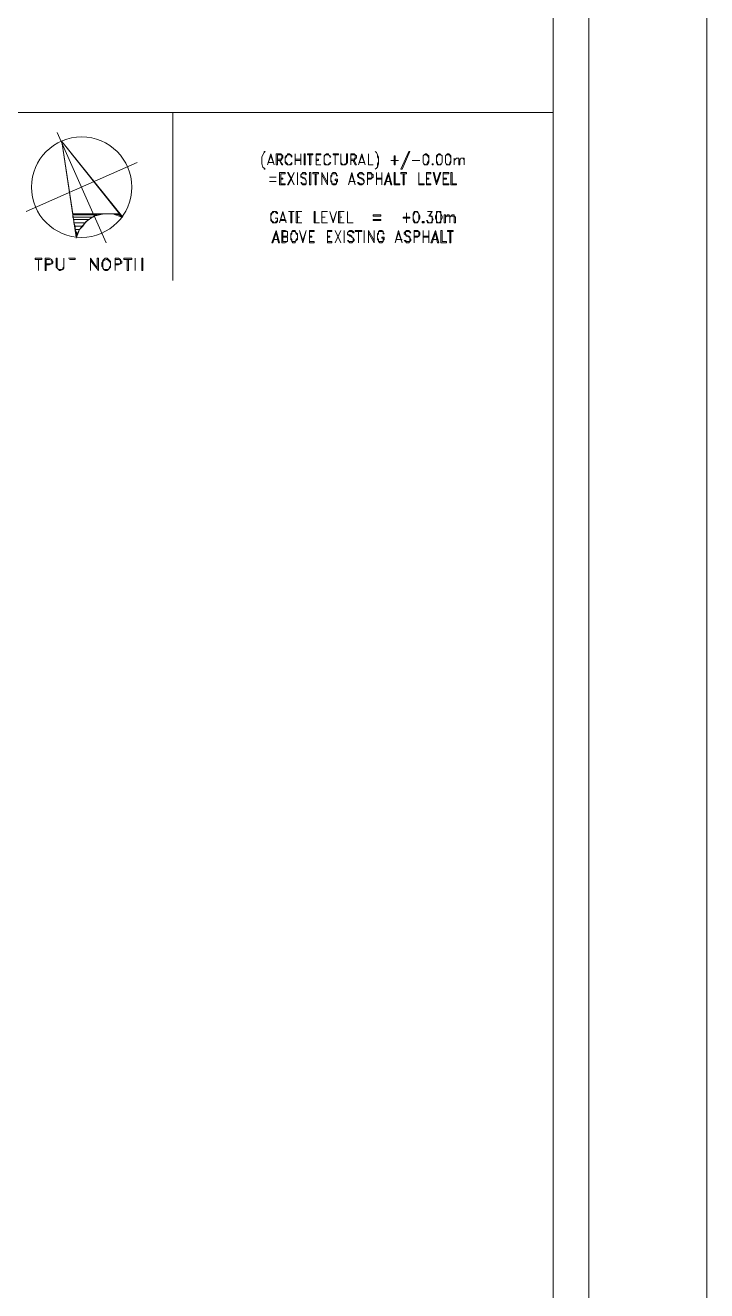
# Model space of a CAD drawing. Header units: inches. Extents: x 0.2 to 10.8, y 0.5 to 8.
# Drawn here: x 9.757 to 10.778, y 2.354 to 4.251 of the extents above; entities that cross this region are included whole.
import ezdxf

# ---------------------------------------------------------------- set-up
doc = ezdxf.new("R2010")
doc.units = ezdxf.units.IN
doc.header["$MEASUREMENT"] = 0
doc.layers.add('PDF_Geometry', color=7, linetype='Continuous')

msp = doc.modelspace()

# ---------------------------------------------------------------- linework, layer by layer
at = {"layer": 'PDF_Geometry', "lineweight": 13}
for points in [[(0.22, 7.9833), (10.7783, 7.9833), (10.7783, 0.5183), (0.22, 0.5183), (0.22, 7.9833)], [(0.3967, 0.6917), (0.3967, 7.81), (10.6017, 7.81), (10.6017, 0.6917), (0.3967, 0.6917)], [(10.5483, 7.7), (10.5483, 0.8017)], [(9.7283, 4.12), (10.5483, 4.12)], [(9.9783, 3.8683), (9.9783, 4.12)], [(9.805, 4.09), (9.8783, 3.925)], [(9.8117, 4.0767), (9.8983, 3.9683), (9.8283, 3.9683), (9.8117, 4.0767)], [(9.8333, 3.9333), (9.8117, 4.0767), (9.9033, 3.9633)], [(10.1167, 4.035), (10.115, 4.0367), (10.1133, 4.0383), (10.1117, 4.0433), (10.1117, 4.0467), (10.1117, 4.05), (10.1117, 4.0533), (10.1133, 4.0567), (10.115, 4.06), (10.1167, 4.0617), (10.115, 4.0617), (10.115, 4.06), (10.1133, 4.0567), (10.1117, 4.0533), (10.1117, 4.05), (10.1117, 4.0467), (10.1117, 4.0433), (10.1133, 4.0383), (10.115, 4.0367), (10.115, 4.035), (10.1167, 4.035)], [(10.2817, 4.035), (10.2833, 4.0367), (10.285, 4.0383), (10.2867, 4.0433), (10.2867, 4.0467), (10.2867, 4.05), (10.2867, 4.0533), (10.285, 4.0567), (10.2833, 4.06), (10.2817, 4.0617), (10.2833, 4.06), (10.285, 4.0567), (10.285, 4.0533), (10.2867, 4.05), (10.2867, 4.0467), (10.285, 4.0433), (10.285, 4.0383), (10.2833, 4.0367), (10.2817, 4.035)], [(10.3217, 4.035), (10.3333, 4.0617), (10.3317, 4.0617), (10.32, 4.035), (10.3217, 4.035)], [(9.7583, 3.9717), (9.925, 4.045)], [(10.125, 4.0583), (10.12, 4.0417), (10.125, 4.055), (10.13, 4.0417), (10.125, 4.0583)], [(10.1217, 4.045), (10.1283, 4.045)], [(10.1217, 4.045), (10.1283, 4.045)], [(10.135, 4.0483), (10.14, 4.0483), (10.1417, 4.05), (10.1417, 4.0517), (10.1433, 4.0517), (10.1433, 4.055), (10.1417, 4.0567), (10.14, 4.0583), (10.1333, 4.0583), (10.1333, 4.0417), (10.135, 4.0417), (10.135, 4.0567), (10.14, 4.0567), (10.1417, 4.0567), (10.1417, 4.055), (10.1417, 4.0517), (10.14, 4.05), (10.135, 4.05)], [(10.1383, 4.0483), (10.1417, 4.0417), (10.1433, 4.0417), (10.1383, 4.0483)], [(10.1567, 4.045), (10.155, 4.0433), (10.1533, 4.0417), (10.15, 4.0417), (10.15, 4.0433), (10.1483, 4.045), (10.1467, 4.0467), (10.1467, 4.0517), (10.1483, 4.0533), (10.15, 4.0567), (10.1533, 4.0567), (10.155, 4.0567), (10.155, 4.055), (10.1567, 4.0533), (10.1567, 4.055), (10.155, 4.0567), (10.1533, 4.0583), (10.15, 4.0583), (10.15, 4.0567), (10.1483, 4.055), (10.1467, 4.0533), (10.1467, 4.0517), (10.1467, 4.0467), (10.1467, 4.045), (10.1483, 4.0433), (10.15, 4.0417), (10.1533, 4.0417), (10.155, 4.0417), (10.1567, 4.0433), (10.1567, 4.045)], [(10.1617, 4.0417), (10.1617, 4.0583), (10.1617, 4.0417)], [(10.1617, 4.05), (10.17, 4.05)], [(10.1617, 4.0483), (10.17, 4.0483)], [(10.17, 4.0583), (10.17, 4.0417), (10.17, 4.0583)], [(10.1767, 4.0417), (10.1767, 4.0583), (10.175, 4.0583), (10.175, 4.0417), (10.1767, 4.0417)], [(10.1883, 4.0567), (10.18, 4.0567), (10.18, 4.0583), (10.1883, 4.0583), (10.1883, 4.0567)], [(10.1833, 4.0567), (10.1833, 4.0417), (10.185, 4.0417), (10.185, 4.0567)], [(10.1933, 4.0583), (10.1933, 4.0417)], [(10.1933, 4.0583), (10.2, 4.0583), (10.2, 4.0567), (10.1933, 4.0567)], [(10.1933, 4.0567), (10.1933, 4.0417)], [(10.1933, 4.05), (10.1967, 4.05), (10.1967, 4.0483), (10.1933, 4.0483)], [(10.1933, 4.0417), (10.2, 4.0417), (10.1933, 4.0417)], [(10.215, 4.045), (10.2133, 4.045), (10.2133, 4.0433), (10.2117, 4.0433), (10.2117, 4.0417), (10.2083, 4.0417), (10.2067, 4.0433), (10.205, 4.045), (10.205, 4.0467), (10.205, 4.0517), (10.205, 4.0533), (10.2067, 4.0567), (10.2083, 4.0567), (10.2117, 4.0567), (10.2133, 4.055), (10.2133, 4.0533), (10.215, 4.0533), (10.2133, 4.055), (10.2117, 4.0567), (10.2117, 4.0583), (10.2083, 4.0583), (10.2067, 4.0567), (10.205, 4.055), (10.205, 4.0533), (10.205, 4.0517), (10.205, 4.0467), (10.205, 4.045), (10.205, 4.0433), (10.2067, 4.0417), (10.2083, 4.0417), (10.2117, 4.0417), (10.2133, 4.0433), (10.215, 4.045)], [(10.2267, 4.0567), (10.2183, 4.0567), (10.2183, 4.0583), (10.2267, 4.0583), (10.2267, 4.0567)], [(10.2217, 4.0567), (10.2217, 4.0417), (10.2217, 4.0567)], [(10.24, 4.0583), (10.2383, 4.0583), (10.2383, 4.045), (10.2383, 4.0433), (10.2367, 4.0433), (10.235, 4.0417), (10.2333, 4.0417), (10.2317, 4.0433), (10.23, 4.045), (10.23, 4.0583), (10.23, 4.045), (10.23, 4.0433), (10.2317, 4.0417), (10.2333, 4.0417), (10.235, 4.0417), (10.2367, 4.0417), (10.2383, 4.0433), (10.24, 4.045), (10.24, 4.0583)], [(10.245, 4.0483), (10.25, 4.0483), (10.2517, 4.05), (10.2517, 4.0517), (10.2533, 4.0517), (10.2533, 4.055), (10.2517, 4.0567), (10.25, 4.0583), (10.245, 4.0583), (10.245, 4.0417), (10.245, 4.0567), (10.25, 4.0567), (10.2517, 4.0567), (10.2517, 4.055), (10.2517, 4.0517), (10.25, 4.05), (10.245, 4.05)], [(10.2483, 4.0483), (10.2517, 4.0417), (10.2533, 4.0417), (10.25, 4.0483)], [(10.2617, 4.0583), (10.2567, 4.0417), (10.2617, 4.055), (10.2667, 4.0417), (10.2617, 4.0583)], [(10.2583, 4.045), (10.265, 4.045)], [(10.2583, 4.045), (10.265, 4.045)], [(10.2717, 4.0417), (10.2717, 4.0583), (10.2717, 4.0417), (10.2783, 4.0417), (10.2717, 4.0417)], [(10.3167, 4.0483), (10.305, 4.0483), (10.3167, 4.0483)], [(10.3117, 4.0417), (10.3117, 4.055), (10.31, 4.055), (10.31, 4.0417), (10.3117, 4.0417)], [(10.3483, 4.0483), (10.3367, 4.0483), (10.3483, 4.0483)], [(10.3567, 4.0583), (10.355, 4.0567), (10.3533, 4.055), (10.3533, 4.0517), (10.3533, 4.0483), (10.3533, 4.045), (10.355, 4.0417), (10.3567, 4.0417), (10.3583, 4.0417), (10.36, 4.0417), (10.3617, 4.045), (10.3617, 4.0483), (10.3617, 4.0517), (10.3617, 4.055), (10.36, 4.0567), (10.3583, 4.0583), (10.3567, 4.0583)], [(10.355, 4.0567), (10.3533, 4.055), (10.3533, 4.0517), (10.3533, 4.0483), (10.3533, 4.045), (10.355, 4.0417)], [(10.36, 4.0567), (10.3583, 4.0567), (10.3567, 4.0567), (10.355, 4.0567)], [(10.355, 4.0433), (10.3567, 4.0417), (10.3583, 4.0417), (10.36, 4.0433)], [(10.3583, 4.0417), (10.36, 4.045), (10.3617, 4.0483), (10.3617, 4.0517), (10.36, 4.055), (10.3583, 4.0567)], [(10.3667, 4.0433), (10.3667, 4.0417), (10.3683, 4.0417), (10.3683, 4.0433), (10.3667, 4.0433)], [(10.3667, 4.0433), (10.3667, 4.0417), (10.3683, 4.0417), (10.3683, 4.0433), (10.3667, 4.0433)], [(10.3767, 4.0583), (10.375, 4.0567), (10.3733, 4.055), (10.3733, 4.0517), (10.3733, 4.0483), (10.3733, 4.045), (10.375, 4.0417), (10.3767, 4.0417), (10.3783, 4.0417), (10.38, 4.0417), (10.3817, 4.045), (10.3817, 4.0483), (10.3817, 4.0517), (10.3817, 4.055), (10.38, 4.0567), (10.3783, 4.0583), (10.3767, 4.0583)], [(10.375, 4.0567), (10.375, 4.055), (10.3733, 4.0517), (10.3733, 4.0483), (10.375, 4.045), (10.375, 4.0417)], [(10.38, 4.0567), (10.3783, 4.0567), (10.3767, 4.0567), (10.375, 4.0567)], [(10.375, 4.0433), (10.3767, 4.0417), (10.3783, 4.0417), (10.38, 4.0433)], [(10.38, 4.0417), (10.3817, 4.045), (10.3817, 4.0483), (10.3817, 4.0517), (10.3817, 4.055), (10.38, 4.0567)], [(10.39, 4.0583), (10.3883, 4.0567), (10.3867, 4.055), (10.3867, 4.0517), (10.3867, 4.0483), (10.3867, 4.045), (10.3883, 4.0417), (10.39, 4.0417), (10.3917, 4.0417), (10.3933, 4.0417), (10.395, 4.045), (10.395, 4.0483), (10.395, 4.0517), (10.395, 4.055), (10.3933, 4.0567), (10.3917, 4.0583), (10.39, 4.0583)], [(10.3883, 4.0567), (10.3867, 4.055), (10.3867, 4.0517), (10.3867, 4.0483), (10.3867, 4.045), (10.3883, 4.0417)], [(10.3933, 4.0567), (10.3917, 4.0567), (10.39, 4.0567), (10.3883, 4.0567)], [(10.3883, 4.0433), (10.39, 4.0417), (10.3917, 4.0417), (10.3933, 4.0433)], [(10.3933, 4.0417), (10.3933, 4.045), (10.395, 4.0483), (10.395, 4.0517), (10.3933, 4.055), (10.3933, 4.0567)], [(10.4, 4.0417), (10.4, 4.0517), (10.4, 4.0417)], [(10.4083, 4.0417), (10.4067, 4.0417), (10.4067, 4.0483), (10.4067, 4.0517), (10.405, 4.0517), (10.4033, 4.0517), (10.4, 4.0483), (10.4033, 4.0517), (10.4067, 4.0517), (10.4083, 4.0483), (10.4083, 4.0417)], [(10.415, 4.0417), (10.415, 4.0483), (10.4133, 4.0517), (10.4117, 4.0517), (10.41, 4.0517), (10.4083, 4.0483), (10.41, 4.0517), (10.4117, 4.0517), (10.4133, 4.0517), (10.415, 4.0517), (10.415, 4.0483), (10.415, 4.0417)], [(10.1333, 4.0233), (10.1233, 4.0233), (10.1333, 4.0233)], [(10.1383, 4.03), (10.1383, 4.0117)], [(10.1383, 4.03), (10.1467, 4.03), (10.1467, 4.0283), (10.14, 4.0283)], [(10.14, 4.0283), (10.14, 4.0133)], [(10.14, 4.0217), (10.1433, 4.0217), (10.1433, 4.02), (10.14, 4.02)], [(10.16, 4.0117), (10.1517, 4.03), (10.15, 4.03), (10.16, 4.0117)], [(10.15, 4.0117), (10.1517, 4.0117), (10.16, 4.03), (10.15, 4.0117)], [(10.165, 4.0117), (10.165, 4.03), (10.165, 4.0117)], [(10.17, 4.015), (10.1717, 4.0133), (10.1733, 4.0117), (10.1767, 4.0117), (10.1783, 4.0133), (10.1783, 4.015), (10.1783, 4.0167), (10.1783, 4.0183), (10.1767, 4.02), (10.1767, 4.0217), (10.1733, 4.0233), (10.1717, 4.0233), (10.17, 4.025), (10.17, 4.0267), (10.1717, 4.0283), (10.1733, 4.0283), (10.1767, 4.0283), (10.1783, 4.0267), (10.1783, 4.0283), (10.1767, 4.03), (10.1733, 4.03), (10.1717, 4.0283), (10.17, 4.0267), (10.17, 4.025), (10.17, 4.0233), (10.1717, 4.0233), (10.1733, 4.0217), (10.1767, 4.02), (10.1783, 4.0183), (10.1783, 4.0167), (10.1783, 4.015), (10.1783, 4.0133), (10.1767, 4.0133), (10.1733, 4.0133), (10.1717, 4.0133), (10.1717, 4.015), (10.17, 4.015)], [(10.185, 4.0117), (10.185, 4.03), (10.1833, 4.03), (10.1833, 4.0117), (10.185, 4.0117)], [(10.1967, 4.0283), (10.1883, 4.0283), (10.1883, 4.03), (10.1967, 4.03), (10.1967, 4.0283)], [(10.1917, 4.0283), (10.1917, 4.0117), (10.1933, 4.0117), (10.1933, 4.0283)], [(10.21, 4.0117), (10.21, 4.03), (10.21, 4.015), (10.2017, 4.03), (10.2017, 4.0117), (10.2017, 4.0267), (10.21, 4.0117)], [(10.2217, 4.02), (10.2217, 4.0183), (10.2233, 4.0183), (10.2233, 4.0167), (10.2233, 4.015), (10.2233, 4.0133), (10.2217, 4.0133), (10.2183, 4.0133), (10.2167, 4.0133), (10.2167, 4.015), (10.2167, 4.0167), (10.215, 4.0183), (10.215, 4.0233), (10.2167, 4.025), (10.2167, 4.0267), (10.2167, 4.0283), (10.2183, 4.0283), (10.2217, 4.0283), (10.2233, 4.0283), (10.2233, 4.0267), (10.2233, 4.025), (10.225, 4.025), (10.2233, 4.0267), (10.2233, 4.0283), (10.2217, 4.03), (10.2183, 4.03), (10.2167, 4.0283), (10.2167, 4.0267), (10.215, 4.025), (10.215, 4.0233), (10.215, 4.0183), (10.215, 4.0167), (10.2167, 4.015), (10.2167, 4.0133), (10.2183, 4.0117), (10.2217, 4.0117), (10.2233, 4.0133), (10.2233, 4.015), (10.225, 4.0167), (10.225, 4.02), (10.2217, 4.02)], [(10.2467, 4.03), (10.2417, 4.0117), (10.2467, 4.0267), (10.2517, 4.0117), (10.2467, 4.03)], [(10.255, 4.015), (10.2567, 4.0133), (10.2583, 4.0117), (10.2617, 4.0117), (10.2633, 4.0133), (10.265, 4.015), (10.265, 4.0167), (10.265, 4.0183), (10.2633, 4.02), (10.2617, 4.0217), (10.2583, 4.0233), (10.2567, 4.0233), (10.2567, 4.025), (10.2567, 4.0267), (10.2567, 4.0283), (10.2583, 4.0283), (10.2617, 4.0283), (10.2633, 4.0283), (10.2633, 4.0267), (10.265, 4.0267), (10.2633, 4.0283), (10.2617, 4.03), (10.2583, 4.03), (10.2567, 4.0283), (10.255, 4.0267), (10.255, 4.025), (10.2567, 4.0233), (10.2583, 4.0217), (10.2617, 4.02), (10.2633, 4.02), (10.2633, 4.0183), (10.265, 4.0167), (10.265, 4.015), (10.2633, 4.0133), (10.2617, 4.0133), (10.2583, 4.0133), (10.2567, 4.015), (10.255, 4.015)], [(10.27, 4.02), (10.275, 4.02), (10.2767, 4.0217), (10.2783, 4.0233), (10.2783, 4.0267), (10.2767, 4.0283), (10.275, 4.03), (10.27, 4.03), (10.27, 4.0117), (10.27, 4.0283), (10.275, 4.0283), (10.2767, 4.0283), (10.2767, 4.0267), (10.2767, 4.0233), (10.2767, 4.0217), (10.275, 4.0217), (10.27, 4.0217)], [(10.2833, 4.0117), (10.2833, 4.03), (10.2833, 4.0117)], [(10.2833, 4.0217), (10.2917, 4.0217)], [(10.2917, 4.03), (10.2917, 4.0117), (10.2917, 4.03)], [(10.3017, 4.03), (10.295, 4.0117), (10.2967, 4.0117), (10.3017, 4.0267), (10.305, 4.0117), (10.3067, 4.0117), (10.3017, 4.03)], [(10.31, 4.0117), (10.31, 4.03), (10.3117, 4.03), (10.3117, 4.0133), (10.3183, 4.0133), (10.3183, 4.0117), (10.31, 4.0117)], [(10.3283, 4.0283), (10.32, 4.0283), (10.32, 4.03), (10.3283, 4.03), (10.3283, 4.0283)], [(10.3233, 4.0283), (10.3233, 4.0117), (10.325, 4.0117), (10.325, 4.0283)], [(10.3467, 4.0117), (10.3467, 4.03), (10.3467, 4.0133), (10.355, 4.0133), (10.355, 4.0117), (10.3467, 4.0117)], [(10.3583, 4.03), (10.3583, 4.0117)], [(10.3583, 4.03), (10.365, 4.03), (10.365, 4.0283), (10.3583, 4.0283)], [(10.3583, 4.0283), (10.3583, 4.0133)], [(10.3583, 4.0217), (10.3617, 4.0217), (10.3617, 4.02), (10.3583, 4.02)], [(10.3733, 4.0117), (10.3683, 4.03), (10.37, 4.03), (10.3733, 4.015), (10.3783, 4.03), (10.38, 4.03), (10.3733, 4.0117)], [(10.3833, 4.03), (10.3833, 4.0117)], [(10.3833, 4.03), (10.3917, 4.03), (10.3917, 4.0283), (10.3833, 4.0283)], [(10.3833, 4.0283), (10.3833, 4.0133)], [(10.3833, 4.0217), (10.3883, 4.0217), (10.3883, 4.02), (10.3833, 4.02)], [(10.395, 4.0117), (10.395, 4.03), (10.3967, 4.03), (10.3967, 4.0133), (10.4033, 4.0133), (10.4033, 4.0117), (10.395, 4.0117)], [(10.1333, 4.0167), (10.1233, 4.0167), (10.1333, 4.0167)], [(10.14, 4.0133), (10.1467, 4.0133), (10.1467, 4.0117), (10.1383, 4.0117)], [(10.2433, 4.0167), (10.25, 4.0167)], [(10.2433, 4.0167), (10.2517, 4.0167)], [(10.2833, 4.02), (10.2917, 4.02)], [(10.2967, 4.0167), (10.305, 4.0167)], [(10.2983, 4.0167), (10.305, 4.0167)], [(10.3583, 4.0133), (10.365, 4.0133), (10.365, 4.0117), (10.3583, 4.0117)], [(10.3833, 4.0133), (10.3917, 4.0133), (10.3917, 4.0117), (10.3833, 4.0117)], [(9.8767, 3.9683), (9.8767, 3.9683), (9.8833, 3.9683), (9.8283, 3.9683), (9.8767, 3.9683)], [(9.8767, 3.9683), (9.8283, 3.9683), (9.8283, 3.9683), (9.87, 3.9683), (9.8767, 3.9683)], [(9.87, 3.9683), (9.8283, 3.9683), (9.8283, 3.9667), (9.8633, 3.9667), (9.87, 3.9683)], [(9.8633, 3.9667), (9.8283, 3.9667), (9.8283, 3.9633), (9.8583, 3.9633), (9.8633, 3.9667)], [(9.9017, 3.9633), (9.8883, 3.9683), (9.875, 3.9683), (9.86, 3.965), (9.8483, 3.9567), (9.8383, 3.945), (9.8333, 3.9317)], [(9.8983, 3.9683), (9.8833, 3.9683), (9.8833, 3.9683), (9.8983, 3.9683), (9.8983, 3.9683)], [(9.8983, 3.9683), (9.8833, 3.9683), (9.89, 3.9683), (9.9, 3.9683), (9.8983, 3.9683)], [(9.9, 3.9683), (9.89, 3.9683), (9.8967, 3.9667), (9.9, 3.9667), (9.9, 3.9683)], [(9.8967, 3.9667), (9.8967, 3.9667), (9.9033, 3.9633), (9.9, 3.9667), (9.8967, 3.9667)], [(9.8967, 3.9667), (9.9, 3.9667), (9.9, 3.9667), (9.8967, 3.9667)], [(10.1317, 3.9617), (10.135, 3.9617), (10.135, 3.9583), (10.1333, 3.9567), (10.1317, 3.955), (10.13, 3.955), (10.1283, 3.9567), (10.1267, 3.9567), (10.1267, 3.9583), (10.125, 3.9617), (10.125, 3.965), (10.1267, 3.9683), (10.1267, 3.97), (10.1283, 3.97), (10.13, 3.9717), (10.1317, 3.9717), (10.1333, 3.97), (10.135, 3.9683), (10.135, 3.97), (10.1333, 3.9717), (10.1317, 3.9717), (10.13, 3.9717), (10.1283, 3.9717), (10.1267, 3.97), (10.125, 3.9683), (10.125, 3.965), (10.125, 3.9617), (10.125, 3.9583), (10.1267, 3.9567), (10.1283, 3.955), (10.13, 3.955), (10.1317, 3.955), (10.1333, 3.955), (10.135, 3.9567), (10.135, 3.9583), (10.135, 3.9617), (10.1317, 3.9617)], [(10.1433, 3.9717), (10.1383, 3.955), (10.1433, 3.97), (10.1483, 3.955), (10.1433, 3.9717)], [(10.16, 3.9717), (10.1517, 3.9717), (10.16, 3.9717)], [(10.155, 3.9717), (10.155, 3.955), (10.1567, 3.955), (10.1567, 3.9717)], [(10.1633, 3.9717), (10.1633, 3.955)], [(10.1633, 3.9717), (10.1717, 3.9717), (10.165, 3.9717)], [(10.165, 3.9717), (10.165, 3.955)], [(10.19, 3.955), (10.19, 3.9717), (10.1917, 3.9717), (10.1917, 3.955), (10.1983, 3.955), (10.19, 3.955)], [(10.2017, 3.9717), (10.2017, 3.955)], [(10.2017, 3.9717), (10.2017, 3.955)], [(10.2017, 3.9717), (10.21, 3.9717), (10.2017, 3.9717)], [(10.2183, 3.955), (10.2133, 3.9717), (10.2183, 3.9567), (10.2233, 3.9717), (10.2183, 3.955)], [(10.2267, 3.9717), (10.2267, 3.955)], [(10.2267, 3.9717), (10.235, 3.9717), (10.2283, 3.9717)], [(10.2283, 3.9717), (10.2283, 3.955)], [(10.24, 3.955), (10.24, 3.9717), (10.24, 3.955), (10.2483, 3.955), (10.24, 3.955)], [(10.29, 3.965), (10.2783, 3.965), (10.2783, 3.9667), (10.29, 3.9667), (10.29, 3.965)], [(10.3283, 3.955), (10.3283, 3.97), (10.3283, 3.955)], [(10.3417, 3.9717), (10.34, 3.9717), (10.3383, 3.9683), (10.3383, 3.965), (10.3383, 3.9617), (10.3383, 3.9583), (10.34, 3.955), (10.3417, 3.955), (10.3433, 3.955), (10.345, 3.955), (10.3467, 3.9583), (10.3483, 3.9617), (10.3483, 3.965), (10.3467, 3.9683), (10.345, 3.9717), (10.3433, 3.9717), (10.3417, 3.9717)], [(10.3417, 3.9717), (10.34, 3.9683), (10.3383, 3.965), (10.3383, 3.9617), (10.34, 3.9583), (10.3417, 3.955)], [(10.345, 3.97), (10.3433, 3.9717), (10.3417, 3.9717), (10.34, 3.97)], [(10.345, 3.955), (10.3467, 3.9583), (10.3467, 3.9617), (10.3467, 3.965), (10.3467, 3.9683), (10.345, 3.9717)], [(10.3633, 3.965), (10.365, 3.965), (10.3667, 3.965), (10.3667, 3.9633), (10.3683, 3.96), (10.3667, 3.9567), (10.3667, 3.955), (10.365, 3.955), (10.3617, 3.955), (10.36, 3.955), (10.36, 3.9567), (10.3583, 3.9583), (10.36, 3.9583)], [(10.3667, 3.9717), (10.36, 3.9717), (10.3667, 3.9717), (10.3633, 3.965)], [(10.3667, 3.9717), (10.3617, 3.965)], [(10.3617, 3.965), (10.365, 3.965), (10.3667, 3.9633), (10.3667, 3.9617)], [(10.365, 3.965), (10.3667, 3.9633), (10.3667, 3.96), (10.3667, 3.9567), (10.365, 3.955)], [(10.3767, 3.9717), (10.3733, 3.9717), (10.3733, 3.9683), (10.3717, 3.965), (10.3717, 3.9617), (10.3733, 3.9583), (10.3733, 3.955), (10.3767, 3.955), (10.38, 3.955), (10.38, 3.9583), (10.3817, 3.9617), (10.3817, 3.965), (10.38, 3.9683), (10.38, 3.9717), (10.3767, 3.9717)], [(10.375, 3.9717), (10.3733, 3.9683), (10.3733, 3.965), (10.3733, 3.9617), (10.3733, 3.9583), (10.375, 3.955)], [(10.38, 3.97), (10.3767, 3.9717), (10.3733, 3.97)], [(10.3783, 3.955), (10.38, 3.9583), (10.38, 3.9617), (10.38, 3.965), (10.38, 3.9683), (10.3783, 3.9717)], [(10.3867, 3.955), (10.3867, 3.9667), (10.385, 3.9667), (10.385, 3.955), (10.3867, 3.955)], [(10.3933, 3.955), (10.3933, 3.9633), (10.3933, 3.965), (10.3917, 3.965), (10.39, 3.965), (10.3883, 3.965), (10.3867, 3.9633), (10.3883, 3.965), (10.39, 3.9667), (10.3917, 3.9667), (10.3933, 3.965), (10.3933, 3.9633), (10.3933, 3.955)], [(10.4017, 3.955), (10.4, 3.955), (10.4, 3.9633), (10.4, 3.965), (10.3983, 3.965), (10.3967, 3.965), (10.395, 3.965), (10.3933, 3.9633), (10.395, 3.965), (10.3967, 3.9667), (10.4, 3.9667), (10.4, 3.965), (10.4017, 3.9633), (10.4017, 3.955)], [(9.8583, 3.9633), (9.8283, 3.9633), (9.83, 3.96), (9.8517, 3.96), (9.8583, 3.9633)], [(9.8517, 3.96), (9.83, 3.96), (9.83, 3.955), (9.8467, 3.955), (9.8517, 3.96)], [(9.8467, 3.955), (9.83, 3.955), (9.8317, 3.95), (9.8433, 3.95), (9.8467, 3.955)], [(9.8433, 3.95), (9.8317, 3.95), (9.8317, 3.945), (9.8383, 3.945), (9.8433, 3.95)], [(10.14, 3.96), (10.1467, 3.96)], [(10.14, 3.9583), (10.1483, 3.9583)], [(10.165, 3.955), (10.1717, 3.955), (10.1633, 3.955)], [(10.165, 3.9633), (10.1683, 3.9633), (10.165, 3.9633)], [(10.2017, 3.9633), (10.2067, 3.9633), (10.2017, 3.9633)], [(10.2017, 3.955), (10.21, 3.955), (10.2017, 3.955)], [(10.2283, 3.955), (10.235, 3.955), (10.2267, 3.955)], [(10.2283, 3.9633), (10.2317, 3.9633), (10.2283, 3.9633)], [(10.29, 3.9583), (10.2783, 3.9583), (10.2783, 3.96), (10.29, 3.96), (10.29, 3.9583)], [(10.3333, 3.9617), (10.3233, 3.9617), (10.3233, 3.9633), (10.3333, 3.9633), (10.3333, 3.9617)], [(10.34, 3.9567), (10.3417, 3.955), (10.3433, 3.955), (10.345, 3.9567)], [(10.3533, 3.9567), (10.3517, 3.9567), (10.3517, 3.955), (10.3533, 3.955), (10.355, 3.955), (10.355, 3.9567), (10.3533, 3.9567)], [(10.3533, 3.9567), (10.3533, 3.955), (10.3533, 3.9567)], [(10.3667, 3.9583), (10.3667, 3.9567), (10.365, 3.955), (10.3617, 3.955), (10.36, 3.9567), (10.36, 3.9583)], [(10.3617, 3.955), (10.36, 3.9567)], [(10.3733, 3.9567), (10.3767, 3.955), (10.38, 3.9567)], [(9.8317, 3.945), (9.8333, 3.9383), (9.8333, 3.9333), (9.835, 3.9383), (9.8317, 3.945)], [(9.8317, 3.945), (9.8383, 3.945), (9.835, 3.9383), (9.8317, 3.945)], [(10.1333, 3.9433), (10.1267, 3.925), (10.1283, 3.925), (10.1333, 3.94), (10.1367, 3.925), (10.1383, 3.925), (10.1333, 3.9433)], [(10.1283, 3.93), (10.1367, 3.93)], [(10.13, 3.93), (10.1367, 3.93)], [(10.1417, 3.9433), (10.1417, 3.925)], [(10.1417, 3.9433), (10.1467, 3.9433), (10.15, 3.9417), (10.15, 3.94), (10.15, 3.9367), (10.15, 3.935), (10.1467, 3.9333)], [(10.1467, 3.935), (10.15, 3.9333), (10.15, 3.9317), (10.15, 3.9283), (10.15, 3.9267), (10.1467, 3.925), (10.1417, 3.925)], [(10.1433, 3.9417), (10.1433, 3.9267)], [(10.1433, 3.9417), (10.1467, 3.9417), (10.15, 3.9417), (10.15, 3.94), (10.15, 3.9367), (10.15, 3.935), (10.1467, 3.935), (10.1433, 3.935)], [(10.1433, 3.9333), (10.1467, 3.9333), (10.15, 3.9333), (10.15, 3.9317), (10.15, 3.9283), (10.15, 3.9267), (10.1467, 3.9267), (10.1433, 3.9267)], [(10.1583, 3.9433), (10.1567, 3.9417), (10.1567, 3.94), (10.155, 3.9383), (10.155, 3.9367), (10.155, 3.9317), (10.155, 3.93), (10.1567, 3.9283), (10.1567, 3.9267), (10.1583, 3.925), (10.1617, 3.925), (10.1617, 3.9267), (10.1633, 3.9283), (10.165, 3.93), (10.165, 3.9317), (10.165, 3.9367), (10.165, 3.9383), (10.1633, 3.94), (10.1617, 3.9417), (10.1617, 3.9433), (10.1583, 3.9433)], [(10.1583, 3.9417), (10.1567, 3.9417), (10.1567, 3.9383), (10.155, 3.9367), (10.155, 3.9317), (10.1567, 3.93), (10.1567, 3.9267), (10.1583, 3.9267), (10.16, 3.9267), (10.1617, 3.9267), (10.1633, 3.93), (10.165, 3.9317), (10.165, 3.9367), (10.1633, 3.9383), (10.1617, 3.9417), (10.16, 3.9417), (10.1583, 3.9417)], [(10.1733, 3.925), (10.1683, 3.9433), (10.1733, 3.9283), (10.1783, 3.9433), (10.1733, 3.925)], [(10.1833, 3.9433), (10.1833, 3.925)], [(10.1833, 3.9433), (10.19, 3.9433), (10.19, 3.9417), (10.1833, 3.9417)], [(10.1833, 3.9417), (10.1833, 3.9267)], [(10.1833, 3.935), (10.1867, 3.935), (10.1867, 3.9333), (10.1833, 3.9333)], [(10.1833, 3.9267), (10.19, 3.9267), (10.19, 3.925), (10.1833, 3.925)], [(10.21, 3.9433), (10.21, 3.925)], [(10.21, 3.9433), (10.2167, 3.9433), (10.2167, 3.9417), (10.21, 3.9417)], [(10.21, 3.9417), (10.21, 3.9267)], [(10.21, 3.935), (10.2133, 3.935), (10.2133, 3.9333), (10.21, 3.9333)], [(10.21, 3.9267), (10.2167, 3.9267), (10.2167, 3.925), (10.21, 3.925)], [(10.23, 3.925), (10.2217, 3.9433), (10.23, 3.925)], [(10.2217, 3.925), (10.23, 3.9433), (10.2217, 3.925)], [(10.235, 3.925), (10.235, 3.9433), (10.235, 3.925)], [(10.24, 3.9283), (10.2417, 3.9267), (10.2433, 3.925), (10.2467, 3.925), (10.2483, 3.9267), (10.25, 3.9283), (10.25, 3.93), (10.2483, 3.9317), (10.2467, 3.9333), (10.2467, 3.935), (10.2433, 3.9367), (10.2417, 3.9367), (10.24, 3.9383), (10.24, 3.94), (10.2417, 3.9417), (10.2433, 3.9417), (10.2467, 3.9417), (10.2483, 3.94), (10.25, 3.94), (10.2483, 3.9417), (10.2467, 3.9433), (10.2433, 3.9433), (10.2417, 3.9417), (10.24, 3.94), (10.24, 3.9383), (10.24, 3.9367), (10.2417, 3.9367), (10.2433, 3.935), (10.2467, 3.9333), (10.2483, 3.9317), (10.2483, 3.93), (10.2483, 3.9283), (10.2483, 3.9267), (10.2467, 3.9267), (10.2433, 3.9267), (10.2417, 3.9267), (10.2417, 3.9283), (10.24, 3.9283)], [(10.2617, 3.9417), (10.2517, 3.9417), (10.2517, 3.9433), (10.2617, 3.9433), (10.2617, 3.9417)], [(10.2567, 3.9417), (10.2567, 3.925), (10.2567, 3.9417)], [(10.265, 3.925), (10.265, 3.9433), (10.265, 3.925)], [(10.28, 3.925), (10.28, 3.9433), (10.28, 3.9283), (10.2717, 3.9433), (10.2717, 3.925), (10.2717, 3.94), (10.28, 3.925)], [(10.2917, 3.9333), (10.2917, 3.9317), (10.2933, 3.9317), (10.2933, 3.93), (10.2933, 3.9283), (10.2933, 3.9267), (10.2917, 3.9267), (10.2883, 3.9267), (10.2867, 3.9267), (10.2867, 3.9283), (10.2867, 3.93), (10.285, 3.9317), (10.285, 3.9367), (10.2867, 3.9383), (10.2867, 3.94), (10.2867, 3.9417), (10.2883, 3.9417), (10.2917, 3.9417), (10.2933, 3.9417), (10.2933, 3.94), (10.2933, 3.9383), (10.295, 3.9383), (10.2933, 3.94), (10.2933, 3.9417), (10.2917, 3.9433), (10.2883, 3.9433), (10.2867, 3.9417), (10.2867, 3.94), (10.285, 3.9383), (10.285, 3.9367), (10.285, 3.9317), (10.285, 3.93), (10.2867, 3.9283), (10.2867, 3.9267), (10.2883, 3.925), (10.2917, 3.925), (10.2933, 3.9267), (10.2933, 3.9283), (10.295, 3.93), (10.295, 3.9333), (10.2917, 3.9333)], [(10.3167, 3.9433), (10.3117, 3.925), (10.3167, 3.94), (10.3217, 3.925), (10.3167, 3.9433)], [(10.3133, 3.93), (10.32, 3.93)], [(10.3133, 3.93), (10.3217, 3.93)], [(10.325, 3.9283), (10.3267, 3.9267), (10.3283, 3.925), (10.3317, 3.925), (10.3333, 3.9267), (10.335, 3.9283), (10.335, 3.93), (10.3333, 3.9317), (10.3333, 3.9333), (10.3317, 3.935), (10.3283, 3.9367), (10.3267, 3.9367), (10.3267, 3.9383), (10.3267, 3.94), (10.3267, 3.9417), (10.3283, 3.9417), (10.3317, 3.9417), (10.3333, 3.9417), (10.3333, 3.94), (10.335, 3.94), (10.3333, 3.9417), (10.3317, 3.9433), (10.3283, 3.9433), (10.3267, 3.9417), (10.325, 3.94), (10.325, 3.9383), (10.3267, 3.9367), (10.3283, 3.935), (10.3317, 3.9333), (10.3333, 3.9333), (10.3333, 3.9317), (10.3333, 3.93), (10.3333, 3.9283), (10.3333, 3.9267), (10.3317, 3.9267), (10.3283, 3.9267), (10.3267, 3.9283), (10.325, 3.9283)], [(10.34, 3.9333), (10.345, 3.9333), (10.3467, 3.935), (10.3483, 3.9367), (10.3483, 3.94), (10.3467, 3.9417), (10.345, 3.9433), (10.34, 3.9433), (10.34, 3.925), (10.34, 3.9417), (10.345, 3.9417), (10.3467, 3.9417), (10.3467, 3.94), (10.3467, 3.9367), (10.3467, 3.935), (10.345, 3.935), (10.34, 3.935)], [(10.3533, 3.925), (10.3533, 3.9433), (10.3533, 3.925)], [(10.3533, 3.935), (10.3617, 3.935)], [(10.3533, 3.9333), (10.3617, 3.9333)], [(10.3617, 3.9433), (10.3617, 3.925), (10.3617, 3.9433)], [(10.3717, 3.9433), (10.365, 3.925), (10.3667, 3.925), (10.3717, 3.94), (10.375, 3.925), (10.3767, 3.925), (10.3717, 3.9433)], [(10.3667, 3.93), (10.375, 3.93)], [(10.3683, 3.93), (10.375, 3.93)], [(10.38, 3.925), (10.38, 3.9433), (10.3817, 3.9433), (10.3817, 3.9267), (10.3883, 3.9267), (10.3883, 3.925), (10.38, 3.925)], [(10.3983, 3.9417), (10.39, 3.9417), (10.39, 3.9433), (10.3983, 3.9433), (10.3983, 3.9417)], [(10.3933, 3.9417), (10.3933, 3.925), (10.395, 3.925), (10.395, 3.9417)], [(9.7817, 3.9), (9.7717, 3.9), (9.7717, 3.9017), (9.7817, 3.9017), (9.7817, 3.9)], [(9.7767, 3.9), (9.7767, 3.8833), (9.7767, 3.9)], [(9.7883, 3.8917), (9.7933, 3.8917), (9.7967, 3.8933), (9.7983, 3.895), (9.7983, 3.8967), (9.7967, 3.8983), (9.7967, 3.9), (9.7933, 3.9017), (9.7867, 3.9017), (9.7867, 3.8833), (9.7883, 3.8833), (9.7883, 3.9), (9.7933, 3.9), (9.7967, 3.8983), (9.7967, 3.8967), (9.7967, 3.895), (9.7967, 3.8933), (9.7933, 3.8933), (9.7883, 3.8933)], [(9.815, 3.9017), (9.815, 3.8883), (9.8133, 3.8867), (9.8133, 3.885), (9.81, 3.885), (9.8083, 3.885), (9.8067, 3.885), (9.805, 3.8867), (9.805, 3.8883), (9.805, 3.9017), (9.8033, 3.9017), (9.8033, 3.8883), (9.805, 3.8867), (9.8067, 3.885), (9.8083, 3.8833), (9.81, 3.8833), (9.8133, 3.885), (9.815, 3.8867), (9.815, 3.8883), (9.815, 3.9017)], [(9.8217, 3.9017), (9.8317, 3.9017), (9.8317, 3.9), (9.8233, 3.9)], [(9.8667, 3.8833), (9.8667, 3.9017), (9.865, 3.9017), (9.865, 3.8867), (9.855, 3.9017), (9.855, 3.8833), (9.855, 3.8983), (9.8667, 3.8833)], [(9.8767, 3.9017), (9.875, 3.9), (9.8733, 3.8983), (9.8733, 3.8967), (9.8717, 3.895), (9.8717, 3.89), (9.8733, 3.8883), (9.8733, 3.8867), (9.875, 3.885), (9.8767, 3.8833), (9.88, 3.8833), (9.8817, 3.885), (9.8833, 3.8867), (9.885, 3.8883), (9.885, 3.89), (9.885, 3.895), (9.885, 3.8967), (9.8833, 3.8983), (9.8817, 3.9), (9.88, 3.9017), (9.8767, 3.9017)], [(9.8783, 3.9), (9.875, 3.8983), (9.8733, 3.8967), (9.8733, 3.895), (9.8733, 3.89), (9.8733, 3.8883), (9.875, 3.885), (9.8783, 3.885), (9.88, 3.885), (9.8817, 3.885), (9.8833, 3.8883), (9.885, 3.89), (9.885, 3.895), (9.8833, 3.8967), (9.8817, 3.8983), (9.88, 3.9), (9.8783, 3.9)], [(9.8917, 3.8917), (9.8967, 3.8917), (9.9, 3.8933), (9.9017, 3.895), (9.9017, 3.8967), (9.9, 3.8983), (9.9, 3.9), (9.8967, 3.9017), (9.8917, 3.9017), (9.8917, 3.8833), (9.8917, 3.9), (9.8967, 3.9), (9.9, 3.8983), (9.9, 3.8967), (9.9, 3.895), (9.9, 3.8933), (9.8967, 3.8933), (9.8917, 3.8933)], [(9.9167, 3.9), (9.905, 3.9), (9.905, 3.9017), (9.9167, 3.9017), (9.9167, 3.9)], [(9.91, 3.9), (9.91, 3.8833), (9.9117, 3.8833), (9.9117, 3.9)], [(9.9217, 3.8833), (9.9217, 3.9017), (9.9217, 3.8833)], [(9.9333, 3.9017), (9.9317, 3.9017), (9.9317, 3.8833), (9.9333, 3.8833), (9.9333, 3.9017)]]:
    msp.add_lwpolyline(points, dxfattribs=at)
at = {"layer": 'PDF_Geometry', "lineweight": 0}
for points in [[(9.8283, 3.9683), (9.8767, 3.9683)], [(9.8767, 3.9683), (9.8283, 3.9683)], [(9.8283, 3.9683), (9.87, 3.9683)], [(9.8283, 3.9683), (9.87, 3.9683)], [(9.8833, 3.9683), (9.8767, 3.9683)], [(9.8983, 3.9683), (9.8833, 3.9683)], [(9.8833, 3.9683), (9.8983, 3.9683)], [(9.8983, 3.9683), (9.8833, 3.9683)], [(9.9, 3.9683), (9.89, 3.9683)], [(9.9, 3.9667), (9.8967, 3.9667)], [(9.9, 3.9683), (9.8983, 3.9683)]]:
    msp.add_lwpolyline(points, dxfattribs=at)
at = {"layer": 'PDF_Geometry', "lineweight": 13}
msp.add_circle((9.8416, 4.0083), 0.0753, dxfattribs=at)

doc.saveas('drawing.dxf')
